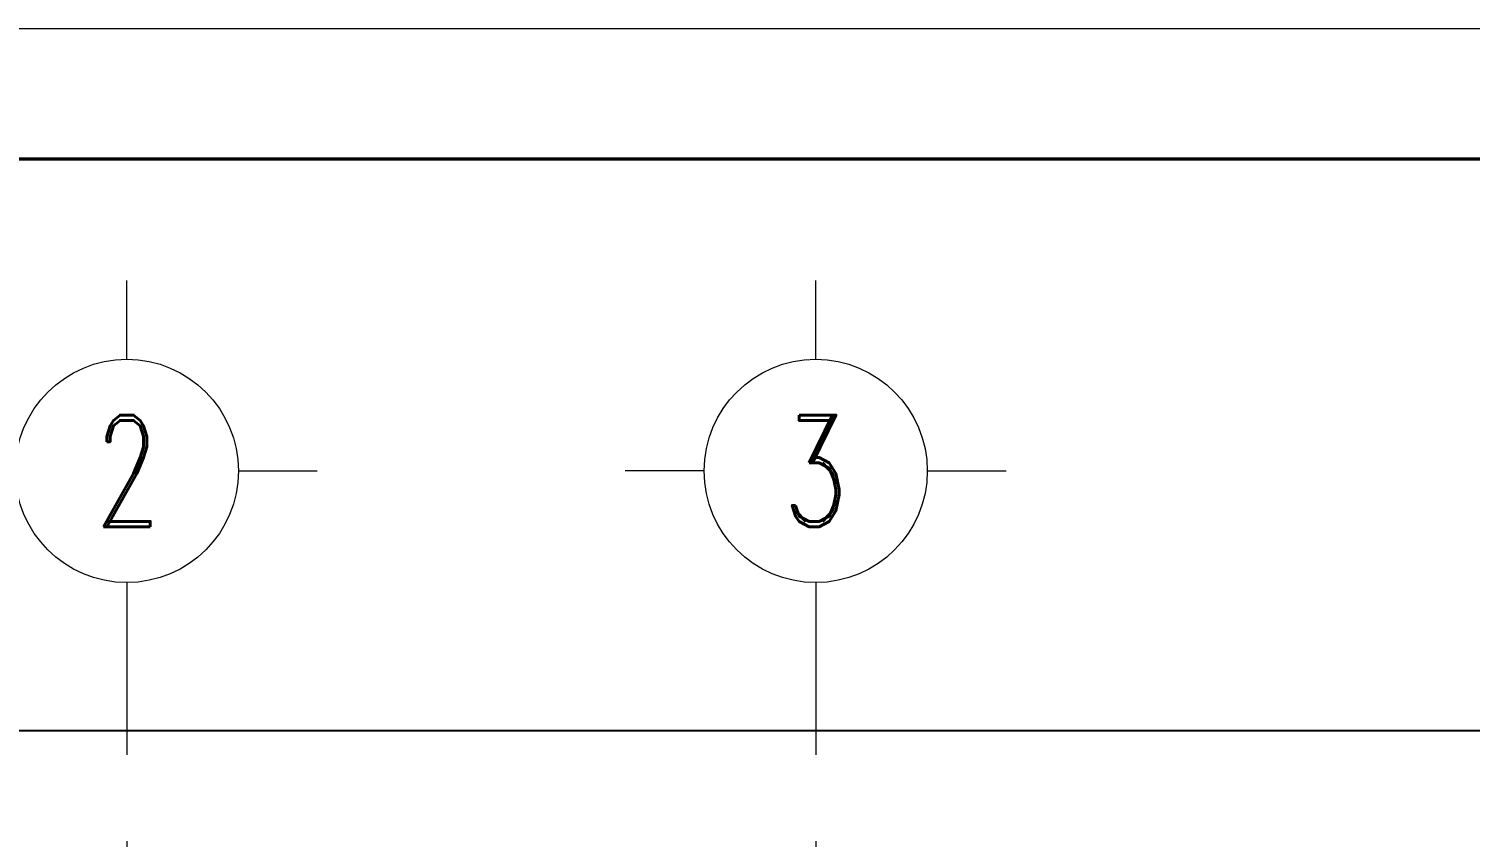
# Model space of a CAD drawing. Header units: millimetres. Extents: x -667 to -468, y -723 to -475.
# Drawn here: x -658.433 to -654.248, y -504.198 to -501.852 of the extents above; entities that cross this region are included whole.
import ezdxf
from ezdxf.enums import TextEntityAlignment as Align

# ---------------------------------------------------------------- set-up
doc = ezdxf.new("R2010")
doc.units = ezdxf.units.MM
doc.linetypes.add('CENTER', pattern=[2, 1.25, -0.25, 0.25, -0.25])
doc.linetypes.add('DASHDOT', pattern=[1, 0.5, -0.25, 0, -0.25])
doc.layers.get('0').update_dxf_attribs({"lineweight": 9})
doc.layers.get('Defpoints').update_dxf_attribs({"lineweight": 0})
for name, color, linetype, lineweight in [('GRID', 250, 'CENTER', 0), ('NOT-AS1', 2, 'Continuous', 5), ('NOT-AS2', 5, 'Continuous', 5), ('NOTASI', 250, 'Continuous', 5)]:
    doc.layers.add(name, color=color, linetype=linetype, lineweight=lineweight)
doc.layers.add('KOP', color=1, linetype='Continuous')
doc.styles.get("Standard").update_dxf_attribs({"font": 'arial.ttf'})
doc.styles.add('SUBTITLE-200', font='ROMAND.shx', dxfattribs={"width": 0.7, "height": 600})
doc.dimstyles.new('Copy of 1-100', dxfattribs={"dimtxt": 0.23, "dimasz": 0.125, "dimexe": 0.125, "dimexo": 0.1, "dimgap": 0.09, "dimtad": 1, "dimtoh": 1, "dimzin": 0, "dimdsep": 46, "dimtxsty": 'Standard', "dimblk": 'ARCHTICK', "dimcen": 0.09, "dimdle": 0.125, "dimclrt": 2, "dimadec": 0, "dimazin": 0, "dimtfac": 1, "dimtofl": 0, "dimtmove": 0, "dimatfit": 3, "dimldrblk": 'ARCHTICK', "dimfxl": 1, "dimtolj": 1, "dimtzin": 0, "dimarcsym": 0})

# ---------------------------------------------------------------- blocks, each defined once
blk = doc.blocks.new('EW2433')
at = {"layer": 'Defpoints'}
blk.add_line((502.9615, -195.7493), (482.7963, -195.7493), dxfattribs=at)
at = {"layer": 'KOP', "color": 11, "ltscale": 0.1}
for p, q in [((483.0215, -195.9497), (500.4465, -195.9497)), ((500.4441, -195.9522), (483.0239, -195.9522))]:
    blk.add_line(p, q, dxfattribs=at)
blk = doc.blocks.new('GRID')
at = {"layer": 'NOT-AS1', "color": 11}
for points in [[(0, 800), (0, 1365)], [(-800, 0), (-1365, 0)], [(800, 0), (1365, 0)], [(0, -800), (0, -1365)]]:
    blk.add_lwpolyline(points, dxfattribs=at)
blk.add_circle((0, 0), 800, dxfattribs=at)
at = {"layer": 'NOT-AS2', "width": 0.75, "flags": 12}
blk.add_attdef('AS', text='', height=700, dxfattribs=at).set_placement((0, 0), align=Align.MIDDLE_CENTER)
blk = doc.blocks.new('_ArchTick')
at = {"color": 0, "linetype": 'ByBlock', "const_width": 0.15}
blk.add_lwpolyline([(-0.5, -0.5), (0.5, 0.5)], dxfattribs=at)
blk = doc.blocks.new('*D663')
at = {"layer": 'Defpoints', "color": 0}
for p in [(-659.1483, -503.8881), (-641.1483, -503.8881), (-641.1483, -503.8881)]:
    blk.add_point(p, dxfattribs=at)
at = {"layer": 'NOTASI', "color": 0, "lineweight": -2}
for p, q in [((-659.1483, -503.7881), (-659.1483, -503.7631)), ((-641.1483, -503.7881), (-641.1483, -503.7631)), ((-659.2733, -503.8881), (-641.0233, -503.8881))]:
    blk.add_line(p, q, dxfattribs=at)
at = {"layer": 'NOTASI', "color": 0, "lineweight": -2, "xscale": 0.125, "yscale": 0.125, "zscale": 0.125, "rotation": 180}
blk.add_blockref('_ArchTick', (-659.1483, -503.8881), dxfattribs=at)
at = {"layer": 'NOTASI', "color": 0, "lineweight": -2, "xscale": 0.125, "yscale": 0.125, "zscale": 0.125}
blk.add_blockref('_ArchTick', (-641.1483, -503.8881), dxfattribs=at)
at = {"layer": 'NOTASI', "color": 2, "insert": (-650.1483, -503.6806), "char_height": 0.23, "attachment_point": 5}
blk.add_mtext('\\A1;18.00', dxfattribs=at)

msp = doc.modelspace()

# ---------------------------------------------------------------- linework, layer by layer
at = {"layer": 'GRID', "linetype": 'DASHDOT', "lineweight": 0}
for p, q in [((-658.1483, -503.4591), (-658.1483, -527.0326)), ((-656.1483, -503.4591), (-656.1483, -527.0326))]:
    msp.add_line(p, q, dxfattribs=at)

# ---------------------------------------------------------------- block references
at = {"xscale": 1.875, "yscale": 1.875, "zscale": 1.875}
msp.add_blockref('EW2433', (-1572.0485, -134.822), dxfattribs=at)
at = {"layer": 'NOT-AS2'}
ref = msp.add_blockref('GRID', (-658.1483, -503.1351), dxfattribs=dict(at, xscale=0.0004050000000825093, yscale=0.0004050000000825093, zscale=0.0004050000000825093))
ref.add_attrib('AS', '2', dxfattribs={"height": 0.324, "style": 'SUBTITLE-200', "width": 0.7, "flags": 12}).set_placement((-658.1482, -503.135), align=Align.MIDDLE_CENTER)
ref = msp.add_blockref('GRID', (-656.1483, -503.1351), dxfattribs=dict(at, xscale=0.0004050000000825093, yscale=0.0004050000000825093, zscale=0.0004050000000825093))
ref.add_attrib('AS', '3', dxfattribs={"height": 0.324, "style": 'SUBTITLE-200', "width": 0.7, "flags": 12}).set_placement((-656.1482, -503.135), align=Align.MIDDLE_CENTER)

# ---------------------------------------------------------------- dimensions: what is measured, and where the dimension line sits
at = {"layer": 'NOTASI'}
dim = msp.add_linear_dim(base=(-641.1483, -503.8881), p1=(-659.1483, -503.8881), p2=(-641.1483, -503.8881), dimstyle='Copy of 1-100', dxfattribs=at)
dim.commit()
dim.dimension.update_dxf_attribs({"geometry": '*D663', "text_midpoint": (-650.1483, -503.6806)})

doc.saveas('drawing.dxf')
